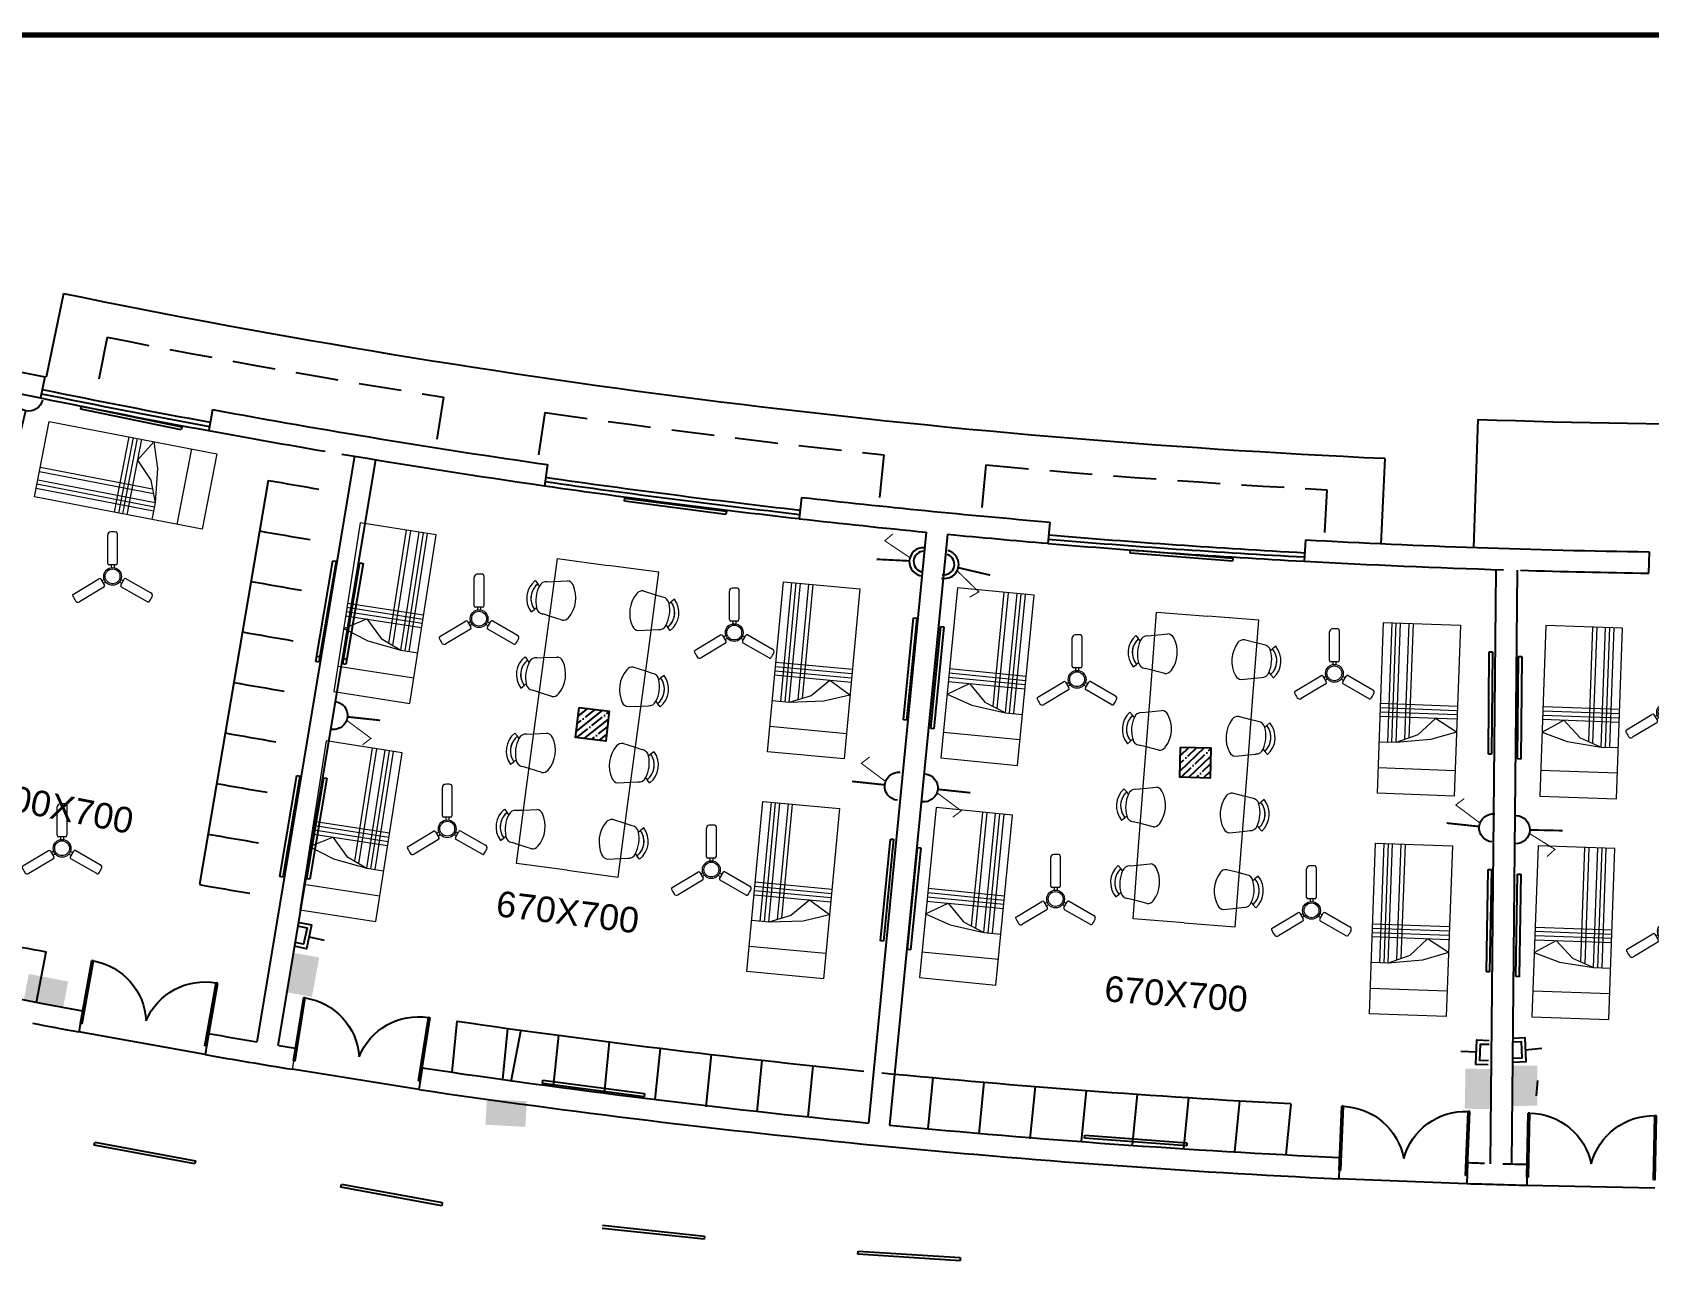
# Model space of a CAD drawing. Header units: inches. Extents: x -221585 to 401252, y -284294 to 332380.
# Drawn here: x 133326 to 135218, y 54640 to 56083 of the extents above; entities that cross this region are included whole.
import ezdxf
from ezdxf.enums import TextEntityAlignment as Align

# ---------------------------------------------------------------- set-up
doc = ezdxf.new("R2010")
doc.units = ezdxf.units.IN
doc.header["$MEASUREMENT"] = 0
doc.linetypes.add('HIDDEN', pattern=[0.375, 0.25, -0.125])
for name, color, linetype in [('A-TEXT', 3, 'Continuous'), ('A_dimension_100', 233, 'Continuous'), ('E-LIGHT', 7, 'Continuous'), ('Power', 7, 'Continuous'), ('UPS', 7, 'Continuous')]:
    doc.layers.add(name, color=color, linetype=linetype)
for name, color, linetype, lineweight in [('ceilingfan', 1, 'Continuous', 15), ('FURN', 56, 'Continuous', 0), ('hatch', 252, 'Continuous', 5)]:
    doc.layers.add(name, color=color, linetype=linetype, lineweight=lineweight)
doc.styles.get("Standard").update_dxf_attribs({"font": 'arial.ttf'})

# ---------------------------------------------------------------- blocks, each defined once
blk = doc.blocks.new('d2')
at = {"color": 1, "ltscale": 8}
for p, q in [((-332.772, -186.458, 9945.752), (-332.753, -186.454, 9945.752)), ((-332.628, -187.194, 9945.752), (-332.772, -186.458, 9945.752)), ((-332.609, -187.19, 9945.752), (-332.753, -186.454, 9945.752)), ((-332.753, -186.454, 9945.752), (-332.753, -186.454, 9945.732)), ((-332.753, -186.454, 9945.732), (-332.753, -186.454, 9945.732)), ((-334.226, -186.743, 9945.752), (-334.206, -186.739, 9945.752)), ((-334.082, -187.479, 9945.752), (-334.226, -186.743, 9945.752)), ((-334.062, -187.475, 9945.752), (-334.206, -186.739, 9945.752)), ((-334.063, -187.577, 9945.752), (-332.589, -187.288, 9945.752)), ((-332.628, -187.194, 9945.752), (-332.609, -187.19, 9945.752)), ((-334.082, -187.479, 9945.752), (-334.062, -187.475, 9945.752))]:
    blk.add_line(p, q, dxfattribs=at)
for centre, start, end in [((-332.628, -187.194, 9945.752), 101.092, 178.0402), ((-334.062, -187.475, 9945.752), 24.1438, 101.092)]:
    blk.add_arc(centre, 0.75, start, end, dxfattribs=at)
blk = doc.blocks.new('A$C25933C84')
at = {"color": 8, "linetype": 'Continuous'}
for p, q in [((0, 0.9), (2, 0.9)), ((0, 0), (0, 0.9)), ((0.3, 0.9), (0.3, 0)), ((0.6, 0.7), (0.6, 0.9)), ((2, 0.9), (2, 0)), ((0.65, 0.3), (0.6, 0.7)), ((0.7, 0.45), (0.6, 0.7)), ((0.9, 0.25), (0.7, 0.45)), ((0.75, 0), (0.65, 0.3)), ((0.75, 0), (0.9, 0.25)), ((2, 0), (0, 0))]:
    blk.add_line(p, q, dxfattribs=at)
at = {"color": 8}
for p, q in [((0.6, 0.8), (2, 0.8)), ((0.9, 0), (0.9, 0.9)), ((0.95, 0), (0.95, 0.9)), ((1, 0), (1, 0.9)), ((1.05, 0), (1.05, 0.9)), ((0.6, 0.75), (2, 0.75)), ((0.6, 0.7), (2, 0.7)), ((0.64, 0.6), (2, 0.6)), ((0.66, 0.55), (2, 0.55))]:
    blk.add_line(p, q, dxfattribs=at)
blk = doc.blocks.new('FREGTET')
at = {"layer": 'FURN', "color": 8}
for p, q in [((-154.66, 109.191, -2766.571), (-154.635, 109.149, -2766.571)), ((-154.66, 109.191, -2766.571), (-154.635, 109.149, -2766.571)), ((-154.994, 109.041, -2766.571), (-155.133, 108.458, -2766.571)), ((-154.118, 108.833, -2766.571), (-154.994, 109.041, -2766.571)), ((-154.698, 109.057, -2766.571), (-154.732, 108.979, -2766.571)), ((-154.698, 109.057, -2766.571), (-154.732, 108.979, -2766.571)), ((-154.617, 109.122, -2766.571), (-154.635, 109.149, -2766.571)), ((-154.617, 109.122, -2766.571), (-154.635, 109.149, -2766.571)), ((-154.369, 109.063, -2766.571), (-154.341, 109.079, -2766.571)), ((-154.369, 109.063, -2766.571), (-154.341, 109.079, -2766.571)), ((-154.3, 109.105, -2766.571), (-154.341, 109.079, -2766.571)), ((-154.3, 109.105, -2766.571), (-154.341, 109.079, -2766.571)), ((-154.732, 108.979, -2766.571), (-154.793, 108.838, -2766.571)), ((-154.34, 108.731, -2766.571), (-154.331, 108.884, -2766.571)), ((-154.331, 108.884, -2766.571), (-154.327, 108.968, -2766.571)), ((-154.331, 108.884, -2766.571), (-154.327, 108.968, -2766.571)), ((-153.243, 108.625, -2766.571), (-154.118, 108.833, -2766.571)), ((-153.822, 108.848, -2766.571), (-153.856, 108.771, -2766.571)), ((-153.822, 108.848, -2766.571), (-153.856, 108.771, -2766.571)), ((-153.784, 108.982, -2766.571), (-153.76, 108.941, -2766.571)), ((-153.784, 108.982, -2766.571), (-153.76, 108.941, -2766.571)), ((-153.742, 108.914, -2766.571), (-153.76, 108.941, -2766.571)), ((-153.742, 108.914, -2766.571), (-153.76, 108.941, -2766.571)), ((-153.493, 108.854, -2766.571), (-153.465, 108.871, -2766.571)), ((-153.493, 108.854, -2766.571), (-153.465, 108.871, -2766.571)), ((-153.425, 108.897, -2766.571), (-153.465, 108.871, -2766.571)), ((-153.425, 108.897, -2766.571), (-153.465, 108.871, -2766.571)), ((-153.856, 108.771, -2766.571), (-153.917, 108.63, -2766.571)), ((-153.464, 108.523, -2766.571), (-153.456, 108.676, -2766.571)), ((-153.456, 108.676, -2766.571), (-153.451, 108.76, -2766.571)), ((-153.456, 108.676, -2766.571), (-153.451, 108.76, -2766.571)), ((-152.367, 108.417, -2766.571), (-153.243, 108.625, -2766.571)), ((-152.946, 108.64, -2766.571), (-152.98, 108.563, -2766.571)), ((-152.946, 108.64, -2766.571), (-152.98, 108.563, -2766.571)), ((-152.908, 108.774, -2766.571), (-152.884, 108.732, -2766.571)), ((-152.908, 108.774, -2766.571), (-152.884, 108.732, -2766.571)), ((-152.866, 108.705, -2766.571), (-152.884, 108.732, -2766.571)), ((-152.866, 108.705, -2766.571), (-152.884, 108.732, -2766.571)), ((-152.618, 108.646, -2766.571), (-152.59, 108.663, -2766.571)), ((-152.618, 108.646, -2766.571), (-152.59, 108.663, -2766.571)), ((-152.549, 108.689, -2766.571), (-152.59, 108.663, -2766.571)), ((-152.549, 108.689, -2766.571), (-152.59, 108.663, -2766.571)), ((-155.271, 107.874, -2766.571), (-155.133, 108.458, -2766.571)), ((-152.98, 108.563, -2766.571), (-153.042, 108.422, -2766.571)), ((-152.589, 108.314, -2766.571), (-152.58, 108.468, -2766.571)), ((-152.58, 108.468, -2766.571), (-152.576, 108.552, -2766.571)), ((-152.58, 108.468, -2766.571), (-152.576, 108.552, -2766.571)), ((-152.071, 108.432, -2766.571), (-152.105, 108.355, -2766.571)), ((-152.071, 108.432, -2766.571), (-152.105, 108.354, -2766.571)), ((-152.033, 108.566, -2766.571), (-152.008, 108.524, -2766.571)), ((-152.033, 108.566, -2766.571), (-152.008, 108.524, -2766.571)), ((-151.991, 108.497, -2766.571), (-152.008, 108.524, -2766.571)), ((-151.991, 108.497, -2766.571), (-152.008, 108.524, -2766.571)), ((-151.742, 108.438, -2766.571), (-151.714, 108.454, -2766.571)), ((-151.742, 108.438, -2766.571), (-151.714, 108.454, -2766.571)), ((-151.674, 108.481, -2766.571), (-151.714, 108.454, -2766.571)), ((-151.674, 108.481, -2766.571), (-151.714, 108.454, -2766.571)), ((-151.491, 108.209, -2766.571), (-152.367, 108.417, -2766.571)), ((-152.105, 108.355, -2766.571), (-152.166, 108.214, -2766.571)), ((-151.713, 108.106, -2766.571), (-151.705, 108.259, -2766.571)), ((-151.705, 108.259, -2766.571), (-151.7, 108.344, -2766.571)), ((-151.705, 108.259, -2766.571), (-151.7, 108.344, -2766.571)), ((-151.63, 107.625, -2766.571), (-151.491, 108.209, -2766.571)), ((-154.396, 107.666, -2766.571), (-155.271, 107.874, -2766.571)), ((-155.009, 107.811, -2766.571), (-155.001, 107.965, -2766.571)), ((-155.014, 107.727, -2766.571), (-155.009, 107.812, -2766.571)), ((-155.014, 107.727, -2766.571), (-155.009, 107.811, -2766.571)), ((-154.609, 107.716, -2766.571), (-154.643, 107.639, -2766.571)), ((-154.609, 107.716, -2766.571), (-154.643, 107.639, -2766.571)), ((-154.547, 107.857, -2766.571), (-154.609, 107.716, -2766.571)), ((-154.133, 107.603, -2766.571), (-154.125, 107.756, -2766.571)), ((-155.04, 107.59, -2766.571), (-154.999, 107.617, -2766.571)), ((-155.04, 107.59, -2766.571), (-154.999, 107.617, -2766.571)), ((-154.971, 107.633, -2766.571), (-154.999, 107.617, -2766.571)), ((-154.971, 107.633, -2766.571), (-154.999, 107.617, -2766.571)), ((-154.723, 107.574, -2766.571), (-154.705, 107.547, -2766.571)), ((-154.723, 107.574, -2766.571), (-154.705, 107.547, -2766.571)), ((-154.681, 107.505, -2766.571), (-154.705, 107.547, -2766.571)), ((-154.681, 107.505, -2766.571), (-154.705, 107.547, -2766.571)), ((-153.52, 107.458, -2766.571), (-154.396, 107.666, -2766.571)), ((-154.138, 107.519, -2766.571), (-154.133, 107.603, -2766.571)), ((-154.138, 107.519, -2766.571), (-154.133, 107.603, -2766.571)), ((-153.733, 107.508, -2766.571), (-153.767, 107.431, -2766.571)), ((-153.733, 107.508, -2766.571), (-153.767, 107.431, -2766.571)), ((-153.672, 107.649, -2766.571), (-153.733, 107.508, -2766.571)), ((-153.258, 107.395, -2766.571), (-153.249, 107.548, -2766.571)), ((-151.63, 107.625, -2766.571), (-151.769, 107.041, -2766.571)), ((-154.164, 107.382, -2766.571), (-154.124, 107.408, -2766.571)), ((-154.164, 107.382, -2766.571), (-154.124, 107.408, -2766.571)), ((-154.096, 107.425, -2766.571), (-154.124, 107.408, -2766.571)), ((-154.096, 107.425, -2766.571), (-154.124, 107.408, -2766.571)), ((-153.847, 107.366, -2766.571), (-153.83, 107.338, -2766.571)), ((-153.847, 107.366, -2766.571), (-153.83, 107.338, -2766.571)), ((-153.805, 107.297, -2766.571), (-153.83, 107.338, -2766.571)), ((-153.805, 107.297, -2766.571), (-153.83, 107.338, -2766.571)), ((-152.645, 107.249, -2766.571), (-153.52, 107.458, -2766.571)), ((-153.262, 107.311, -2766.571), (-153.258, 107.395, -2766.571)), ((-153.262, 107.311, -2766.571), (-153.258, 107.395, -2766.571)), ((-152.858, 107.3, -2766.571), (-152.892, 107.223, -2766.571)), ((-152.858, 107.3, -2766.571), (-152.892, 107.223, -2766.571)), ((-152.796, 107.441, -2766.571), (-152.858, 107.3, -2766.571)), ((-152.382, 107.187, -2766.571), (-152.374, 107.34, -2766.571)), ((-153.289, 107.174, -2766.571), (-153.248, 107.2, -2766.571)), ((-153.289, 107.174, -2766.571), (-153.248, 107.2, -2766.571)), ((-153.22, 107.216, -2766.571), (-153.248, 107.2, -2766.571)), ((-153.22, 107.216, -2766.571), (-153.248, 107.2, -2766.571)), ((-152.972, 107.157, -2766.571), (-152.954, 107.13, -2766.571)), ((-152.972, 107.157, -2766.571), (-152.954, 107.13, -2766.571)), ((-152.93, 107.089, -2766.571), (-152.954, 107.13, -2766.571)), ((-152.93, 107.089, -2766.571), (-152.954, 107.13, -2766.571)), ((-151.769, 107.041, -2766.571), (-152.645, 107.249, -2766.571)), ((-152.387, 107.103, -2766.571), (-152.382, 107.187, -2766.571)), ((-152.387, 107.103, -2766.571), (-152.382, 107.187, -2766.571)), ((-151.921, 107.233, -2766.571), (-151.982, 107.092, -2766.571)), ((-152.413, 106.966, -2766.571), (-152.373, 106.992, -2766.571)), ((-152.413, 106.966, -2766.571), (-152.373, 106.992, -2766.571)), ((-152.345, 107.008, -2766.571), (-152.373, 106.992, -2766.571)), ((-152.345, 107.008, -2766.571), (-152.373, 106.992, -2766.571)), ((-152.096, 106.949, -2766.571), (-152.078, 106.922, -2766.571)), ((-152.096, 106.949, -2766.571), (-152.078, 106.922, -2766.571)), ((-152.054, 106.88, -2766.571), (-152.078, 106.922, -2766.571)), ((-152.054, 106.88, -2766.571), (-152.078, 106.922, -2766.571)), ((-151.982, 107.092, -2766.571), (-152.016, 107.014, -2766.571)), ((-151.982, 107.092, -2766.571), (-152.016, 107.014, -2766.571))]:
    blk.add_line(p, q, dxfattribs=at)
for centre, radius, start, end in [((-154.525, 108.959, -2766.571), 0.268, 33.0269, 120.2325), ((-154.525, 108.959, -2766.571), 0.268, 33.0269, 120.2325), ((-154.615, 109.037, -2766.571), 0.0847, 91.5148, 166.6297), ((-154.615, 109.037, -2766.571), 0.0847, 91.5148, 166.6297), ((-154.525, 108.959, -2766.571), 0.219, 33.0269, 120.2325), ((-154.525, 108.959, -2766.571), 0.219, 46.2775, 120.2325), ((-154.576, 108.746, -2766.571), 0.378, 56.8909, 96.3685), ((-154.576, 108.746, -2766.571), 0.378, 56.8909, 96.3685), ((-154.409, 108.988, -2766.571), 0.0847, 346.6297, 61.7447), ((-154.409, 108.988, -2766.571), 0.0847, 346.6297, 61.7447), ((-153.649, 108.751, -2766.571), 0.268, 33.0269, 120.2325), ((-153.649, 108.751, -2766.571), 0.268, 33.0269, 120.2325), ((-154.711, 108.819, -2766.571), 0.0847, 166.6297, 224.3988), ((-154.711, 108.819, -2766.571), 0.0847, 166.6297, 224.3988), ((-153.74, 108.829, -2766.571), 0.0847, 91.5148, 166.6297), ((-153.74, 108.829, -2766.571), 0.0847, 91.5148, 166.6297), ((-153.649, 108.751, -2766.571), 0.219, 33.0269, 120.2325), ((-153.649, 108.751, -2766.571), 0.219, 46.2775, 120.2325), ((-153.7, 108.538, -2766.571), 0.378, 56.8909, 96.3685), ((-153.7, 108.538, -2766.571), 0.378, 56.8909, 96.3685), ((-153.534, 108.78, -2766.571), 0.0847, 346.6297, 61.7447), ((-153.534, 108.78, -2766.571), 0.0847, 346.6297, 61.7447), ((-152.774, 108.543, -2766.571), 0.268, 33.0269, 120.2325), ((-152.774, 108.543, -2766.571), 0.268, 33.0269, 120.2325), ((-154.512, 109.013, -2766.571), 0.363, 224.3988, 288.8607), ((-154.512, 109.013, -2766.571), 0.363, 224.3988, 288.8607), ((-154.422, 108.75, -2766.571), 0.0847, 288.8607, 346.6297), ((-154.422, 108.75, -2766.571), 0.0847, 288.8607, 346.6297), ((-153.835, 108.611, -2766.571), 0.0847, 166.6297, 224.3988), ((-153.835, 108.611, -2766.571), 0.0847, 166.6297, 224.3988), ((-152.864, 108.621, -2766.571), 0.0847, 91.5148, 166.6297), ((-152.864, 108.621, -2766.571), 0.0847, 91.5148, 166.6297), ((-152.774, 108.543, -2766.571), 0.219, 33.0269, 120.2325), ((-152.774, 108.543, -2766.571), 0.219, 46.2775, 120.2325), ((-152.824, 108.33, -2766.571), 0.378, 56.8909, 96.3685), ((-152.824, 108.33, -2766.571), 0.378, 56.8909, 96.3685), ((-152.658, 108.572, -2766.571), 0.0847, 346.6297, 61.7447), ((-152.658, 108.572, -2766.571), 0.0847, 346.6297, 61.7447), ((-153.636, 108.805, -2766.571), 0.363, 224.3988, 288.8607), ((-153.636, 108.805, -2766.571), 0.363, 224.3988, 288.8607), ((-153.547, 108.542, -2766.571), 0.0847, 288.8607, 346.6297), ((-153.547, 108.542, -2766.571), 0.0847, 288.8607, 346.6297), ((-151.988, 108.413, -2766.571), 0.0847, 91.5148, 166.6297), ((-151.988, 108.413, -2766.571), 0.0847, 91.5148, 166.6297), ((-151.898, 108.335, -2766.571), 0.268, 33.0269, 120.2325), ((-151.898, 108.335, -2766.571), 0.268, 33.0269, 120.2325), ((-151.898, 108.335, -2766.571), 0.219, 33.0269, 120.2325), ((-151.898, 108.335, -2766.571), 0.219, 46.2775, 120.2325), ((-151.949, 108.122, -2766.571), 0.378, 56.8909, 96.3685), ((-151.949, 108.122, -2766.571), 0.378, 56.8909, 96.3685), ((-151.782, 108.364, -2766.571), 0.0847, 346.6297, 61.7447), ((-151.782, 108.364, -2766.571), 0.0847, 346.6297, 61.7447), ((-152.959, 108.403, -2766.571), 0.0847, 166.6297, 224.3988), ((-152.959, 108.403, -2766.571), 0.0847, 166.6297, 224.3988), ((-152.761, 108.597, -2766.571), 0.363, 224.3988, 288.8607), ((-152.761, 108.597, -2766.571), 0.363, 224.3988, 288.8607), ((-152.671, 108.334, -2766.571), 0.0847, 288.8607, 346.6297), ((-152.671, 108.334, -2766.571), 0.0847, 288.8607, 346.6297), ((-152.084, 108.194, -2766.571), 0.0847, 166.6297, 224.3988), ((-152.084, 108.194, -2766.571), 0.0847, 166.6297, 224.3988), ((-151.885, 108.389, -2766.571), 0.363, 224.3988, 288.8607), ((-151.885, 108.389, -2766.571), 0.363, 224.3988, 288.8607), ((-151.795, 108.126, -2766.571), 0.0847, 288.8607, 346.6297), ((-151.795, 108.126, -2766.571), 0.0847, 288.8607, 346.6297), ((-154.918, 107.945, -2766.571), 0.0847, 108.8607, 166.6297), ((-154.918, 107.945, -2766.571), 0.0847, 108.8607, 166.6297), ((-154.828, 107.682, -2766.571), 0.363, 44.3988, 108.8607), ((-154.828, 107.682, -2766.571), 0.363, 44.3988, 108.8607), ((-154.63, 107.876, -2766.571), 0.0847, 346.6297, 44.3988), ((-154.63, 107.876, -2766.571), 0.0847, 346.6297, 44.3988), ((-154.931, 107.707, -2766.571), 0.0847, 166.6297, 241.7447), ((-154.931, 107.707, -2766.571), 0.0847, 166.6297, 241.7447), ((-154.043, 107.737, -2766.571), 0.0847, 108.8607, 166.6297), ((-154.043, 107.737, -2766.571), 0.0847, 108.8607, 166.6297), ((-153.953, 107.474, -2766.571), 0.363, 44.3988, 108.8607), ((-153.953, 107.474, -2766.571), 0.363, 44.3988, 108.8607), ((-153.754, 107.668, -2766.571), 0.0847, 346.6297, 44.3988), ((-153.754, 107.668, -2766.571), 0.0847, 346.6297, 44.3988), ((-154.816, 107.736, -2766.571), 0.268, 213.0269, 300.2325), ((-154.816, 107.736, -2766.571), 0.268, 213.0269, 300.2325), ((-154.816, 107.736, -2766.571), 0.219, 213.0269, 300.2325), ((-154.816, 107.736, -2766.571), 0.219, 213.0269, 286.9819), ((-154.765, 107.949, -2766.571), 0.378, 236.8909, 276.3685), ((-154.765, 107.949, -2766.571), 0.378, 236.8909, 276.3685), ((-154.725, 107.658, -2766.571), 0.0847, 271.5148, 346.6297), ((-154.725, 107.658, -2766.571), 0.0847, 271.5148, 346.6297), ((-154.056, 107.499, -2766.571), 0.0847, 166.6297, 241.7447), ((-154.056, 107.499, -2766.571), 0.0847, 166.6297, 241.7447), ((-153.167, 107.529, -2766.571), 0.0847, 108.8607, 166.6297), ((-153.167, 107.529, -2766.571), 0.0847, 108.8607, 166.6297), ((-153.077, 107.266, -2766.571), 0.363, 44.3988, 108.8607), ((-153.077, 107.266, -2766.571), 0.363, 44.3988, 108.8607), ((-152.879, 107.46, -2766.571), 0.0847, 346.6297, 44.3988), ((-152.879, 107.46, -2766.571), 0.0847, 346.6297, 44.3988), ((-153.94, 107.528, -2766.571), 0.268, 213.0269, 300.2325), ((-153.94, 107.528, -2766.571), 0.268, 213.0269, 300.2325), ((-153.94, 107.528, -2766.571), 0.219, 213.0269, 300.2325), ((-153.94, 107.528, -2766.571), 0.219, 213.0269, 286.9819), ((-153.889, 107.741, -2766.571), 0.378, 236.8909, 276.3685), ((-153.889, 107.741, -2766.571), 0.378, 236.8909, 276.3685), ((-153.85, 107.45, -2766.571), 0.0847, 271.5148, 346.6297), ((-153.85, 107.45, -2766.571), 0.0847, 271.5148, 346.6297), ((-153.18, 107.291, -2766.571), 0.0847, 166.6297, 241.7447), ((-153.18, 107.291, -2766.571), 0.0847, 166.6297, 241.7447), ((-152.291, 107.321, -2766.571), 0.0847, 108.8607, 166.6297), ((-152.291, 107.321, -2766.571), 0.0847, 108.8607, 166.6297), ((-152.202, 107.058, -2766.571), 0.363, 44.3988, 108.8607), ((-152.202, 107.058, -2766.571), 0.363, 44.3988, 108.8607), ((-152.003, 107.252, -2766.571), 0.0847, 346.6297, 44.3988), ((-152.003, 107.252, -2766.571), 0.0847, 346.6297, 44.3988), ((-153.064, 107.32, -2766.571), 0.268, 213.0269, 300.2325), ((-153.064, 107.32, -2766.571), 0.268, 213.0269, 300.2325), ((-153.064, 107.32, -2766.571), 0.219, 213.0269, 300.2325), ((-153.064, 107.32, -2766.571), 0.219, 213.0269, 286.9819), ((-153.014, 107.533, -2766.571), 0.378, 236.8909, 276.3685), ((-153.014, 107.533, -2766.571), 0.378, 236.8909, 276.3685), ((-152.974, 107.242, -2766.571), 0.0847, 271.5148, 346.6297), ((-152.974, 107.242, -2766.571), 0.0847, 271.5148, 346.6297), ((-152.304, 107.083, -2766.571), 0.0847, 166.6297, 241.7447), ((-152.304, 107.083, -2766.571), 0.0847, 166.6297, 241.7447), ((-152.189, 107.112, -2766.571), 0.268, 213.0269, 300.2325), ((-152.189, 107.112, -2766.571), 0.268, 213.0269, 300.2325), ((-152.189, 107.112, -2766.571), 0.219, 213.0269, 300.2325), ((-152.189, 107.112, -2766.571), 0.219, 213.0269, 286.9819), ((-152.138, 107.325, -2766.571), 0.378, 236.8909, 276.3685), ((-152.138, 107.325, -2766.571), 0.378, 236.8909, 276.3685), ((-152.098, 107.034, -2766.571), 0.0847, 271.5148, 346.6297), ((-152.098, 107.034, -2766.571), 0.0847, 271.5148, 346.6297)]:
    blk.add_arc(centre, radius, start, end, dxfattribs=at)
blk = doc.blocks.new('Fan')
at = {"color": 6}
for p, q in [((-5.8, 15.7), (-5.8, 48.4)), ((5.2, 50.1), (5.2, 15.7)), ((3.5, 14), (-4.1, 14)), ((-1.9, 14), (-1.9, 10.8)), ((1.5, 14), (1.5, 10.8)), ((-45.2, -19.5), (-15.9, -1.9)), ((-10.2, -11.4), (-38.2, -28.2)), ((-13.6, -2.5), (-9.7, -9)), ((-12.6, -4.2), (-9.9, -2.6)), ((-10.8, -7.1), (-8.1, -5.5)), ((10.3, -7.3), (7.6, -5.8)), ((12, -4.4), (9.3, -2.8)), ((9.4, -9.1), (13.2, -2.4)), ((39.7, -28.3), (10, -11.4)), ((15.5, -1.8), (43.8, -18))]:
    blk.add_line(p, q, dxfattribs=at)
for centre, radius in [((-0.2, 0.8), 10.2), ((-0.2, 0.9), 8.5)]:
    blk.add_circle(centre, radius, dxfattribs=at)
for centre, radius, start, end in [((-2.4, 48.4), 3.4, 92.735, 180), ((-0.2, 0.9), 51, 85.7207, 92.735), ((3.5, 50.1), 1.7, 0, 85.7207), ((-4.1, 15.7), 1.7, 180, 270), ((3.5, 15.7), 1.7, 270, 0), ((-15, -3.4), 1.7, 30.9808, 120.9808), ((-11.1, -9.9), 1.7, 300.9808, 30.9808), ((10.8, -9.9), 1.7, 150.2708, 240.2708), ((14.6, -3.3), 1.7, 60.2708, 150.2708), ((42.1, -20.9), 3.4, 332.7215, 60.2708), ((-44.4, -21), 1.7, 120.9808, 206.3239), ((-0.2, 0.9), 51, 206.3239, 213.3255), ((-40, -25.3), 3.4, 213.3255, 300.9808), ((40.6, -26.9), 1.7, 240.2708, 325.7165), ((-0.2, 0.9), 51, 325.7165, 332.7215)]:
    blk.add_arc(centre, radius, start, end, dxfattribs=at)
blk = doc.blocks.new('light')
at = {"color": 5}
for p, q in [((112625.2, 38871.2), (112742.5, 38895.9)), ((112743.3, 38892.3), (112625.9, 38867.6)), ((112742.5, 38895.9), (112743.3, 38892.3)), ((112625.9, 38867.6), (112625.2, 38871.2))]:
    blk.add_line(p, q, dxfattribs=at)
blk = doc.blocks.new('ups 6A')
at = {"layer": 'E-LIGHT', "color": 4}
for points, const_width in [([(5905667, -1658491), (5905670, -1658287)], 11.7), ([(5905692, -1658286), (5905785, -1658448), (5905831, -1658401)], 6.64)]:
    blk.add_lwpolyline(points, dxfattribs=dict(at, const_width=const_width))
blk.add_arc((5905672, -1658200), 87.4, 179.0102, 359.0102, dxfattribs=at)
blk = doc.blocks.new('16A')
at = {"layer": 'E-LIGHT', "color": 1}
for points, const_width in [([(5916857, -1642748), (5916861, -1642952)], 11.7), ([(5916882, -1642953), (5916975, -1642791), (5917021, -1642838)], 6.64)]:
    blk.add_lwpolyline(points, dxfattribs=dict(at, const_width=const_width))
for centre, radius, start, end in [((5916862, -1643039), 87.4, 0.9898, 180.9898), ((5916863, -1643043), 64.6, 4.2725, 175.7579)]:
    blk.add_arc(centre, radius, start, end, dxfattribs=at)

msp = doc.modelspace()

# ---------------------------------------------------------------- hatches: boundary and pattern name
at = {"ltscale": 10}
h = msp.add_hatch(dxfattribs=at)
h.set_pattern_fill('ANSI35', color=1, scale=50, angle=-6.7127)
h.set_pattern_definition([(38.287282, (-41417.706, -107401.532), (-7.7450602, 9.81142406), []), (38.287282, (-41408.928, -107402.565), (-7.7450602, 9.81142406), [15.625, -3.125, 0, -3.125])])
h.paths.add_polyline_path([(133997.1, 55253), (134001.2, 55288.2), (133965.9, 55292.4), (133961.8, 55257.1)])
h = msp.add_hatch(dxfattribs=at)
h.set_pattern_fill('ANSI35', color=1, scale=50, angle=-1.2366)
h.set_pattern_definition([(43.7633545, (-24387.23, -123442.159), (-8.6460176, 9.02753455), []), (43.7633545, (-24378.393, -123442.35), (-8.6460176, 9.02753455), [15.625, -3.125, 0, -3.125])])
h.paths.add_polyline_path([(134704.8, 55209.8), (134705.6, 55245.3), (134670.1, 55246.1), (134669.3, 55210.6)])

# ---------------------------------------------------------------- linework, layer by layer
at = {"color": 20, "ltscale": 10}
msp.add_line((133362.1, 55777, -0.4), (133342.1, 55679, 0), dxfattribs=at)
at = {"color": 20, "linetype": 'HIDDEN', "ltscale": 200}
for p, q in [((133413.2, 55725.9, -0.4), (133399.5, 55657.2, 0)), ((133807, 55655.7, -0.4), (133797.7, 55596.5, 0)), ((133925.7, 55637.8, -0.4), (133917, 55578.4, 0)), ((134322.7, 55588.1, 0), (134316.4, 55528.4, 0)), ((134442.1, 55576.3, 0), (134436.5, 55516.6, 0)), ((134841.1, 55547.3, 0), (134838, 55487.4, 0))]:
    msp.add_line(p, q, dxfattribs=at)
at = {"color": 4, "ltscale": 10}
for p, q in [((133340.3, 55679.4, 0), (133335.3, 55654.9, 0)), ((133536.7, 55641.1, 0), (133532.2, 55616.5, 0)), ((135018.2, 55629.6, -1.3), (135012.9, 55479.7, 0)), ((133702.8, 55586.5, 0), (133588.6, 54901, 0)), ((133727.4, 55582.4, 0), (133613.3, 54896.8, 0)), ((133928.8, 55576.7, 0), (133925.3, 55551.9, 0)), ((134909, 55584, 0), (134904.4, 55484.1, 0)), ((134226.4, 55538.3, 0), (134223.5, 55513.5, 0)), ((134516.9, 55509.4, 0), (134514.8, 55484.5, 0)), ((134372.2, 55497.6, 0), (134304.5, 54805.9, 0)), ((134397.1, 55495.2, 0), (134329.4, 54803.5, 0)), ((134816.1, 55488.6, 0), (134814.8, 55463.6, 0)), ((135218.4, 55474.6, 0), (135218, 55449.6, 0)), ((135038.9, 55453.5, 0), (135032.4, 54758.3, 0)), ((135063.9, 55453.2, 0), (135057.4, 54758.1, 0)), ((133384.5, 54937.1, 0), (133380.2, 54912.4, 0)), ((133532.1, 54910.6, 0), (133528.1, 54885.9, 0)), ((133782.1, 54870.3, 0), (133778.4, 54845.1, 0)), ((134856, 54765.6, 0), (134855.2, 54740.6, 0)), ((135005.9, 54759.5, 0), (135005.3, 54734.5, 0)), ((135075.8, 54752.7, 0), (135075.2, 54732.7, 0))]:
    msp.add_line(p, q, dxfattribs=at)
at = {"color": 8, "ltscale": 10}
for p, q in [((133601.9, 55558, 0), (133521.3, 55085, 0)), ((133330.5, 54947.3, 0), (133341.8, 55006.2, 0)), ((133822.7, 54925.2, 0), (133816.7, 54865.4, 0)), ((133882.1, 54916.7, 0), (133876.2, 54856.9, 0)), ((133886.2, 54854.7, 0), (133897.5, 54913.6, 0)), ((133941.6, 54908.6, 0), (133935.6, 54848.8, 0)), ((134001.1, 54900.8, 0), (133995.2, 54841, 0)), ((134060.7, 54893.3, 0), (134054.7, 54833.6, 0)), ((134120.3, 54886.2, 0), (134114.2, 54825, 0)), ((134179.9, 54879.4, 0), (134173.9, 54819, 0)), ((134239.5, 54872.9, 0), (134233.6, 54813, 0)), ((134380, 54859, 0), (134374.2, 54799.1, 0)), ((134439.8, 54853.6, 0), (134433.9, 54793.3, 0)), ((134499.6, 54848.6, 0), (134493.6, 54787.4, 0)), ((134559.4, 54843.9, 0), (134553.6, 54784.2, 0)), ((134619.3, 54839.6, 0), (134613.4, 54779.8, 0)), ((134679.2, 54835.6, 0), (134673.3, 54775.8, 0)), ((134739.1, 54831.9, 0), (134733.2, 54772.1, 0)), ((134799, 54828.5, 0), (134793.2, 54768.8, 0))]:
    msp.add_line(p, q, dxfattribs=at)
at = {"color": 5}
for p, q in [((133661.5, 55351.5, 0.4), (133657.9, 55352.1, 0.4)), ((133693.2, 55348.9, 0.4), (133689.6, 55349.6, 0.4)), ((133398.1, 54779.8, -0.4), (133398.8, 54783.4, -0.4)), ((133398.8, 54783.4, -0.4), (133516.7, 54761.8, -0.4)), ((133516, 54758.1, -0.4), (133398.1, 54779.8, -0.4)), ((133516.7, 54761.8, -0.4), (133516, 54758.1, -0.4)), ((133687.1, 54730.8, -0.4), (133687.8, 54734.4, -0.4)), ((133805, 54709.1, -0.4), (133687.1, 54730.8, -0.4)), ((133687.8, 54734.4, -0.4), (133805.7, 54712.8, -0.4)), ((133805.7, 54712.8, -0.4), (133805, 54709.1, -0.4)), ((134112.1, 54669.8, -0.4), (133992.9, 54682.6, -0.4)), ((133993.3, 54686.3, -0.4), (134112.5, 54673.5, -0.4)), ((134112.5, 54673.5, -0.4), (134112.1, 54669.8, -0.4)), ((134292.2, 54652.2, -0.4), (134292.4, 54655.9, -0.4)), ((134411.8, 54644.7, -0.4), (134292.2, 54652.2, -0.4)), ((134292.4, 54655.9, -0.4), (134412.1, 54648.3, -0.4)), ((134412.1, 54648.3, -0.4), (134411.8, 54644.7, -0.4))]:
    msp.add_line(p, q, dxfattribs=at)
at = {"color": 6, "const_width": 6.3}
msp.add_lwpolyline([(140179.2, 50278.4), (131563.9, 50278.4), (131563.9, 56079.6), (140179.2, 56079.6)], close=True, dxfattribs=at)
at = {"color": 1, "ltscale": 10, "elevation": 0.4}
for points in [[(133965.9, 55292.4), (134001.2, 55288.2), (133997.1, 55253), (133961.8, 55257.1)], [(134670.1, 55246.1), (134705.6, 55245.3), (134704.8, 55209.8), (134669.3, 55210.6)]]:
    msp.add_lwpolyline(points, close=True, dxfattribs=at)
at = {"color": 20, "ltscale": 10}
for centre, radius, start, end in [((135368.3, 65562, 0), 9988.5, 258.4136, 267.36439), ((135368.3, 65562, -0.4), 9938.5, 267.98125, 272.0176)]:
    msp.add_arc(centre, radius, start, end, dxfattribs=at)
at = {"color": 20, "linetype": 'HIDDEN', "ltscale": 200}
for start, end in [(258.75777, 261.04369), (261.72925, 264.01518), (264.70079, 266.98672)]:
    msp.add_arc((135368.3, 65562, -0.4), 10028.5, start, end, dxfattribs=at)
at = {"color": 4, "ltscale": 10}
for centre, radius, start, end in [((135368.3, 65562, 0), 10088.5, 258.04397, 258.40372), ((135368.3, 65562, 0), 10113.5, 258.04396, 258.40373), ((135368.3, 65562, 0), 10088.5, 259.53982, 261.79695), ((135368.3, 65562, 0), 10113.5, 259.53982, 260.3251), ((135368.3, 65562, 0), 10113.5, 260.43787, 261.79696), ((135368.3, 65562, 0), 10088.5, 263.50074, 265.15884), ((135366.4, 65540.9, 0), 10092.4, 263.49796, 264.34702), ((135422.3, 66169.5, 0), 10723.4, 264.51409, 265.1452), ((135368.3, 65562, 0), 10088.5, 266.86263, 269.14866), ((135368.3, 65562, 0), 10113.5, 266.86263, 268.1847), ((135368.3, 65562, 0), 10113.5, 268.29747, 269.14866), ((135370, 65570.2, 0.8), 10816.9, 255.37976, 259.4231), ((135368.3, 65562, 0), 10748.5, 259.42293, 259.42389), ((135368.3, 65562, 0), 10833.5, 259.13253, 259.42555), ((134894.7, 62770.5, 0), 7977.1, 260.16514, 260.57694), ((134765, 62014.3, 0), 7210, 260.81634, 260.97527), ((135275.2, 64984.9, 0), 10249, 260.18418, 260.76278), ((135372.3, 65597.6, 0.1), 10844.4, 261.56839, 264.34932), ((135386.6, 65813.4, 0), 11085.6, 261.65818, 267.25198), ((135368.2, 65561.1, 0), 10807.7, 264.48404, 267.28355), ((135368.3, 65562, 0), 10808.5, 268.07868, 268.1847), ((135081.5, 55759.4, 0), 1001.7, 268.038, 269.6762), ((134313.6, 27639.2, 0), 27104.2, 88.38987, 88.53775)]:
    msp.add_arc(centre, radius, start, end, dxfattribs=at)
at = {"color": 1, "ltscale": 8}
for centre, radius, start, end in [((135374.8, 65596.3, 0), 10148.5, 258.40652, 259.53702), ((135377.8, 65611, 0), 10158.5, 258.40652, 259.53702), ((135377.8, 65611, 0), 10153.5, 258.40652, 259.53702), ((135374.2, 65606.6, 0), 10148.5, 261.79975, 263.49515), ((135374.2, 65606.6, 0), 10158.5, 261.79975, 263.49515), ((135374.2, 65606.6, 0), 10153.5, 261.79975, 263.49515), ((135371.5, 65611.8, 0), 10163.5, 265.16443, 266.85983), ((135371.5, 65611.8, 0), 10158.5, 265.16443, 266.85983), ((135371.5, 65611.8, 0), 10153.5, 265.16443, 266.85983)]:
    msp.add_arc(centre, radius, start, end, dxfattribs=at)
at = {"color": 8, "ltscale": 10}
for radius, start, end in [(10158.5, 259.98867, 260.3251), (10218.5, 259.98867, 260.3251), (10278.5, 259.99063, 260.3251), (10338.5, 259.99258, 260.3251), (10398.5, 259.99449, 260.3251), (10458.5, 259.99639, 260.3251), (10518.5, 259.99827, 260.3251), (10578.5, 260.00012, 260.3251), (10638.5, 260.00195, 260.3251), (10748.5, 258.49285, 259.13253), (10748.5, 261.73238, 264.29191), (10748.5, 264.40468, 266.96422)]:
    msp.add_arc((135368.3, 65562, 0), radius, start, end, dxfattribs=at)
at = {"color": 3, "ltscale": 10}
for points in [[(133661.6, 54999.7, 0.4), (133653.1, 54953.6, 0.4), (133632.1, 55005.1, 0.4), (133623.6, 54959, 0.4)], [(133321.6, 54980.4, 0.8), (133367.6, 54971.6, 0.8), (133315.9, 54950.9, 0.8), (133362, 54942.1, 0.8)], [(135002.7, 54822.7, 0), (135003.6, 54869.6, 0), (135032.8, 54822.1, 0), (135033.6, 54869, 0)], [(135087.5, 54873, 0), (135087.7, 54826.1, 0), (135057.5, 54872.9, 0), (135057.7, 54825.9, 0)], [(133903, 54801.4, 0.4), (133856.2, 54803.9, 0.4), (133904.6, 54831.4, 0.4), (133857.8, 54833.9, 0.4)]]:
    msp.add_solid(points, dxfattribs=at)
at = {"layer": 'A_dimension_100', "color": 3, "ltscale": 0.05}
msp.add_line((135073.6, 54891.7, 0.4), (135093.1, 54893.7, 0.4), dxfattribs=at)
at = {"layer": 'A_dimension_100', "color": 3, "ltscale": 0.05, "elevation": 0.4}
for points in [[(133638.5, 55040.8), (133652.7, 55037.8), (133646.9, 55010), (133632.7, 55012.9)], [(133637.6, 55036.4), (133647.4, 55034.4), (133643.4, 55015.3), (133633.6, 55017.3)], [(133649.7, 55023.7), (133667.5, 55020)], [(135030.3, 54874.1), (135015.8, 54874.6), (135016.7, 54903.1), (135031.2, 54902.6)], [(135030.4, 54878.6), (135020.4, 54878.9), (135021.1, 54898.4), (135031.1, 54898.1)], [(135058.5, 54905.3), (135072.9, 54906), (135074.2, 54877.5), (135059.8, 54876.8)], [(135058.7, 54900.8), (135068.7, 54901.3), (135069.5, 54881.8), (135059.6, 54881.3)], [(135016.3, 54889), (134998.2, 54889.6)], [(135086.5, 54837.7), (135088.3, 54855.7)]]:
    msp.add_lwpolyline(points, dxfattribs=at)
at = {"layer": 'hatch', "color": 4, "ltscale": 10}
msp.add_line((133634.1, 54893.6, 0), (133630, 54868.8, 0), dxfattribs=at)

# ---------------------------------------------------------------- block references
for p, rotation in [((14622, 65191.4, 0.4), 336.3629239831924), ((14876.3, 56110.7, 0.4), 340.682903717676), ((15590.2, 50060.9, 0.4), 343.5638954304238), ((128533.6, -63688.2, 0), 68.49364978807915), ((128565.3, -63690.8, 0), 68.49364978807915), ((137439.8, -63826.4, 0), 72.44663188457474), ((137471.6, -63836.4, 0.4), 72.44663188457474), ((148802.1, -63108.1, 0.4), 77.59610541256447), ((148836.4, -63113.8, 0.4), 77.59610541256447), ((128491.3, -63939.8, 0), 68.49364978807915), ((128523, -63942.3, 0), 68.49364978807915), ((137412.7, -64085.2, 0), 72.44663188457474), ((137444.5, -64095.2, 0.4), 72.44663188457474), ((147818.9, -63472.9, 0.4), 77.12137350833409), ((147853.3, -63478.6, 0.4), 77.12137350833409), ((14780.4, 55429, 0.4), 340.682903717676), ((15566, 48762.9, 0.4), 343.8589330937598)]:
    msp.add_blockref('light', p, dxfattribs=dict(rotation=rotation))
at = {"extrusion": (-3.15e-14, 5.7e-15, -1), "xscale": -100.0000000000005, "yscale": 100, "zscale": -100.0000000000005, "rotation": 84.27798430583331}
msp.add_blockref('FREGTET', (-124754.9, 38941.4, -276657.1), dxfattribs=at)
at = {"extrusion": (-3.17e-14, 3.9e-15, -1), "xscale": -100.0000000000048, "yscale": 100, "zscale": -100.0000000000048, "rotation": 81.01284820244703}
msp.add_blockref('FREGTET', (-126412.5, 38382.2, -276657.1), dxfattribs=at)
at = {"color": 1, "yscale": 100}
for p, xscale, zscale, rotation in [((99826.7, 73108.1, -994575.2), -100.0000000000129, 100, 0.9144459935802196), ((99725.6, 72402, -994575.2), -100.0000000000008, 99.99999999999994, 2.039637966612267), ((99128.6, 68177, -994575.2), -100.000000000008, 100, 8.774049528625607), ((99093.3, 67469.3, -994575.2), -100.0000000000052, 100, 9.89218711048812)]:
    msp.add_blockref('d2', p, dxfattribs=dict(at, xscale=xscale, zscale=zscale, rotation=rotation))
at = {"layer": 'ceilingfan', "xscale": 1.02030405060046, "yscale": 1.02030405060046, "zscale": 1.02030405060046}
for p in [(133419.9, 55445, 0.4), (133849, 55395.5, 0.4), (134147.7, 55379.2, 0.4), (134549.1, 55324.5, 0.4), (134850.3, 55331.5, 0.4), (135238.1, 55286.2, 0.4), (133811.7, 55149.5, 0.4), (133360.8, 55126.7, 0.4), (134120.9, 55101.7, 0.4), (134523.9, 55067.3, 0.4), (134823.5, 55054, 0.4), (135239.1, 55029.4, 0.4)]:
    msp.add_blockref('Fan', p, dxfattribs=at)
at = {"layer": 'FURN', "extrusion": (-5.2e-15, -1.76e-14, -1), "xscale": -99.99999999998916, "yscale": 100, "zscale": -99.99999999998916, "rotation": 190.9437604255415}
msp.add_blockref('A$C25933C84', (-133541.8, 55589.3, 0), dxfattribs=at)
at = {"layer": 'FURN', "extrusion": (1.83e-14, -1.1e-15, -1), "xscale": 100.0000000000062, "yscale": 100.0000000000062, "zscale": -99.99999999999996, "rotation": 98.86209462426902}
for p in [(-133678.7, 55310.9, 0), (-133638.8, 55055.6, 0)]:
    msp.add_blockref('A$C25933C84', p, dxfattribs=at)
at = {"layer": 'FURN', "extrusion": (-1.8e-14, 3.4e-15, -1), "xscale": -99.99999999999723, "yscale": 100, "zscale": -99.99999999999723, "rotation": 275.339222715411}
for p in [(-134276, 55232.1, 0), (-134252, 54974.8, 0)]:
    msp.add_blockref('A$C25933C84', p, dxfattribs=at)
at = {"layer": 'FURN', "extrusion": (1.83e-14, -1e-16, -1), "xscale": 100.0000000000079, "yscale": 100.0000000000079, "zscale": -99.99999999999994, "rotation": 95.59695852088396}
for p in [(-134389.4, 55233.4, 0), (-134364.2, 54976.2, 0)]:
    msp.add_blockref('A$C25933C84', p, dxfattribs=at)
at = {"layer": 'FURN', "extrusion": (-1.82e-14, 2.4e-15, -1), "xscale": -100.0000000000034, "yscale": 100, "zscale": -100.0000000000034, "rotation": 272.0740866120061}
for p in [(-134990.3, 55188.7, 0), (-134981, 54930.5, 0)]:
    msp.add_blockref('A$C25933C84', p, dxfattribs=at)
at = {"layer": 'FURN', "extrusion": (1.83e-14, 1.1e-15, -1), "xscale": 99.99999999999423, "yscale": 99.99999999999423, "zscale": -99.99999999999994, "rotation": 92.02378410156726}
for p in [(-135090.5, 55188.6, 0), (-135081.4, 54930.4, 0)]:
    msp.add_blockref('A$C25933C84', p, dxfattribs=at)
at = {"layer": 'Power', "xscale": 0.1885885860805313, "yscale": 0.1885885860805313, "zscale": 0.1885885860805313}
for p, rotation in [((-252449.5, -1036100.5, 0.4), 86.00646534696781), ((710612.6, 1060005.2, 0.4), 255.6802296927633)]:
    msp.add_blockref('16A', p, dxfattribs=dict(at, rotation=rotation))
at = {"layer": 'UPS', "color": 3, "xscale": -0.1887460698150345, "zscale": 0.1887460698150344}
for p, yscale, rotation in [((1290644.4, 88123.1, 0.4), 0.1887460698150344, 345.9232114361159), ((-42310.9, 1199607.3, 0), 0.1887460698150344, 83.0594630581671), ((310329.3, -1089124.1, 0), 0.1887460698150344, 263.0594630581671), ((-41619.9, 1199522.5, 0), 0.1887460698150344, 83.0594630581671), ((311025.3, -1089172.9, 0.4), 0.1887460698150344, 263.0594630581671), ((-137568.9, 1180370.3, 0), 0.1887460698150343, 87.93606760077344)]:
    msp.add_blockref('ups 6A', p, dxfattribs=dict(at, yscale=yscale, rotation=rotation))

# ---------------------------------------------------------------- texts
at = {"layer": 'A-TEXT'}
for s, rotation, p in [('900X700', 348.9285, (133361.1, 55175, 0)), ('670X700', 352.9516, (133952.5, 55052.9, 0)), ('670X700', 355.6354, (134664.8, 54957.1, 0))]:
    msp.add_text(s, height=30, rotation=rotation, dxfattribs=at).set_placement(p, align=Align.MIDDLE)

doc.saveas('drawing.dxf')
